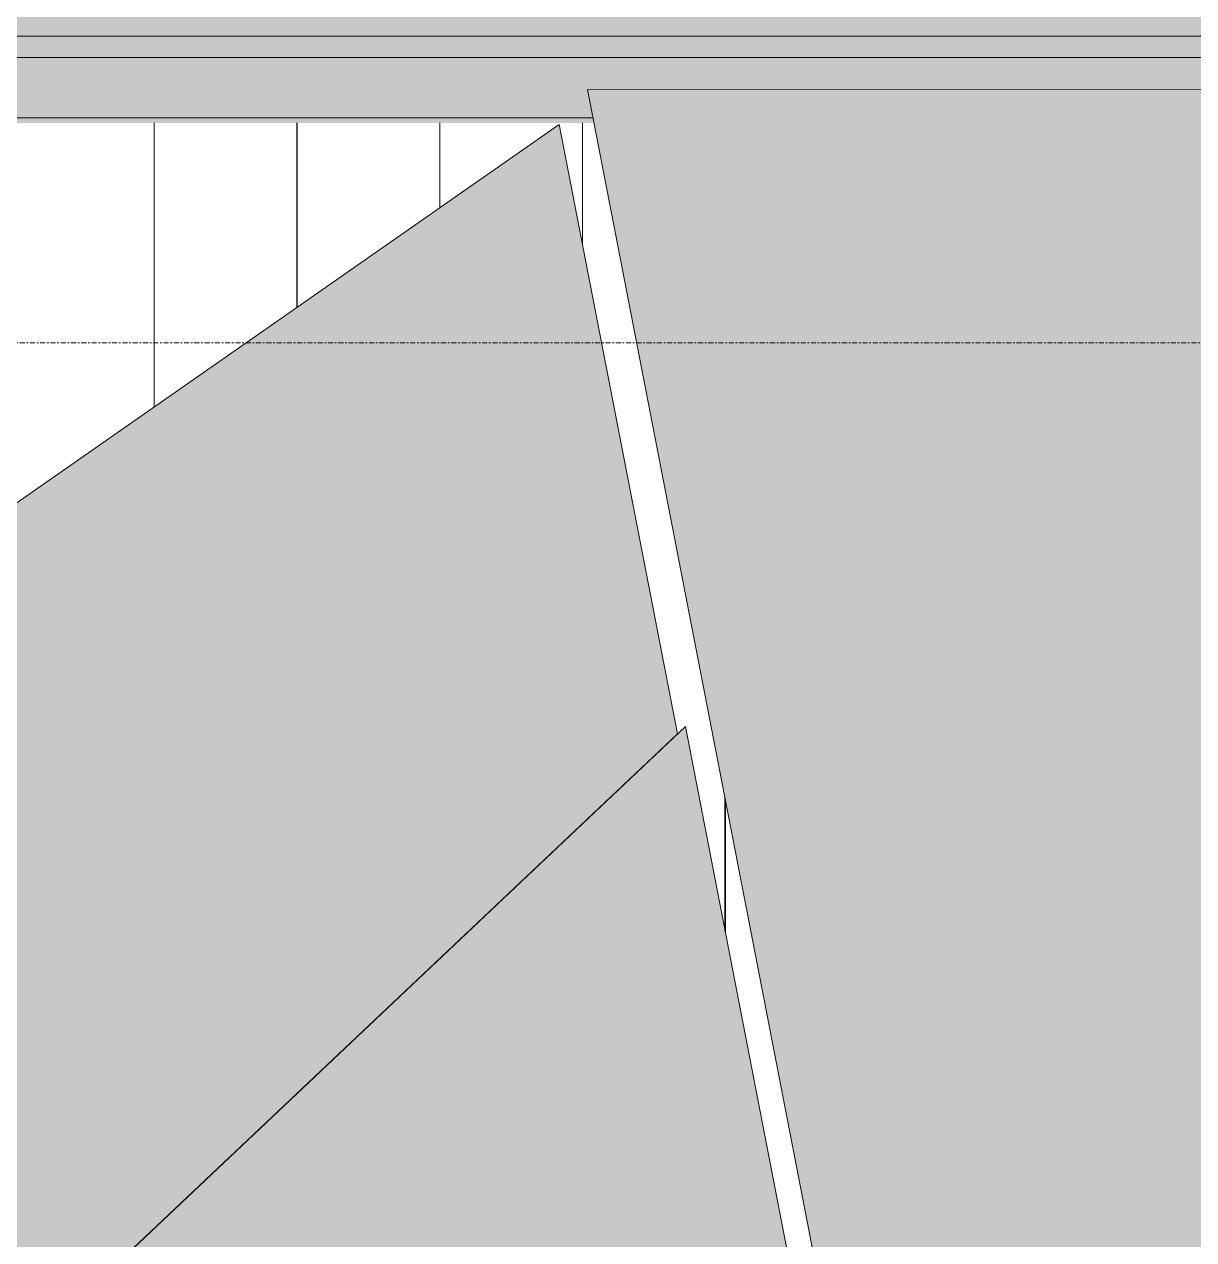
# Model space of a CAD drawing. Header units: millimetres. Extents: x 902415 to 1199587, y -3757 to 35605.
# Drawn here: x 947962 to 950692, y 13107 to 15944 of the extents above; entities that cross this region are included whole.
import ezdxf

# ---------------------------------------------------------------- set-up
doc = ezdxf.new("R2010")
doc.units = ezdxf.units.MM
doc.linetypes.add('AEC_Center', pattern=[24, 12, -4, 4, -4])
for name, color, linetype, lineweight in [('A-FLOR-LEVL', 51, 'Continuous', 5), ('A-GENM', 13, 'Continuous', 5), ('A-ROOF', 132, 'Continuous', 5), ('A-ROOF-OTLN', 132, 'Continuous', 5), ('A-WALL', 113, 'Continuous', 5), ('A-WALL-PATT', 111, 'Continuous', 5)]:
    doc.layers.add(name, color=color, linetype=linetype, lineweight=lineweight)

# ---------------------------------------------------------------- blocks, each defined once
blk = doc.blocks.new('Generic Models 21 - Generic Models 13-2246435-North - Grids A')
at = {"layer": 'A-GENM'}
h = blk.add_hatch(color=256, dxfattribs=at)
h.paths.add_polyline_path([(937570.2, 7600), (942406.7, 7600), (949487, 14287.4), (949210.9, 15709.5), (938853.9, 8494.3), (938853, 7742.8), (938850.5, 7724.1), (938838.2, 7697), (938824.6, 7679.3), (938803.9, 7663.4), (938779.8, 7653.4), (938753.9, 7650), (937753.9, 7650), (937728, 7653.4), (937703.9, 7663.4), (937683.2, 7678.7), (937578.2, 7605.6)])
h.paths.add_polyline_path([(956414.3, 7610), (956388.2, 7650), (955413.9, 7650), (955388, 7653.4), (955363.9, 7663.4), (955343.2, 7679.3), (955327.3, 7700), (955317.3, 7724.1), (955313.9, 7750), (955313.9, 8750), (955317.3, 8775.9), (955327.3, 8800), (955343.2, 8820.7), (955363.9, 8836.6), (955388, 8846.6), (955413.9, 8850), (955605.6, 8850), (951078.9, 15790.9), (949276.9, 15790.1), (950864.8, 7611.2), (956373.9, 7610)])
h = blk.add_hatch(color=256, dxfattribs=at)
h.paths.add_polyline_path([(943298.2, 7600), (945328.2, 7601.9), (949777.6, 12902.1), (949505.3, 14304.6), (942406.7, 7600), (943278.6, 7600)])
h.paths.add_polyline_path([(959565.8, 7609.3), (952202.5, 15790.7), (951079.4, 15790.1), (955605.6, 8850), (956413.9, 8850), (956439.8, 8846.6), (956463.9, 8836.6), (956484.6, 8820.7), (956500.5, 8800), (956510.5, 8775.9), (956513.9, 8750), (956513.9, 7750), (956510.5, 7724.1), (956500.5, 7700), (956484.6, 7679.3), (956463.9, 7663.4), (956439.8, 7653.4), (956413.9, 7650), (956388.2, 7650), (956414.3, 7610), (959334.4, 7609.3)])
for p, q in [((951078.9, 15790.9), (949276.7, 15791.3)), ((949276.7, 15791.3), (950864.8, 7611.2)), ((949210.9, 15709.5), (938853.9, 8494.3)), ((949487, 14287.4), (949210.9, 15709.5)), ((949505.3, 14304.6), (942406.7, 7600)), ((949777.6, 12902.1), (949505.3, 14304.6)), ((942406.7, 7600), (949487, 14287.4))]:
    blk.add_line(p, q, dxfattribs=at)

msp = doc.modelspace()

# ---------------------------------------------------------------- hatches: boundary and pattern name
at = {"layer": 'A-ROOF'}
h = msp.add_hatch(color=256, dxfattribs=at)
h.paths.add_polyline_path([(913009.6, 15559.6), (913051.1, 15559.6), (913051.1, 15710.8), (912951.4, 15710.8), (912951.4, 15559.6)])
h.paths.add_polyline_path([(1024556.8, 15790.1), (1024625.3, 15790.1), (1024625.3, 15971.2), (912951.4, 15971.2), (912951.4, 15916.2), (913251.1, 15916.2), (913251.1, 15926.8), (913356.3, 15927.6), (913356.3, 15916.2), (1024553.5, 15916.2), (1024553.5, 15807.5), (1024556.8, 15807.5)])
at = {"layer": 'A-ROOF-OTLN'}
h = msp.add_hatch(color=256, dxfattribs=at)
h.paths.add_polyline_path([(1023557.5, 15866.2), (1024553.5, 15866.2), (1024553.5, 15916.2), (913356.3, 15916.2), (913356.3, 15866.2), (1023294.3, 15866.2)])
h.paths.add_polyline_path([(913251.1, 15866.2), (913251.1, 15916.2), (912951.4, 15916.2), (912951.4, 15866.2), (913009.6, 15866.2)])
h = msp.add_hatch(color=256, dxfattribs=at)
h.paths.add_polyline_path([(994420.8, 15790), (994308.3, 15725.1), (994458.2, 15725.1), (994454.2, 15732.1)])
h.paths.add_polyline_path([(962492.9, 15725.1), (989773.7, 15725.1), (990085.8, 15790.1), (995279.8, 15790.1), (995310.4, 15725.1), (995969.8, 15725.1), (995943.4, 15793), (997034.7, 15795.1), (997052.6, 15725.1), (1024553.5, 15725.1), (1024553.5, 15866.2), (912951.4, 15866.2), (912951.4, 15725.1), (949289.5, 15725.1), (949276.7, 15791.3), (956564, 15789.7), (956682.8, 15725.1), (962229.7, 15725.1)])
h = msp.add_hatch(color=256, dxfattribs=at)
h.paths.add_polyline_path([(913051.1, 15710.8), (913051.1, 15713.5), (949291.8, 15713.5), (949289.5, 15725.1), (912951.4, 15725.1), (912951.4, 15710.8), (913009.6, 15710.8)])
h.paths.add_polyline_path([(956704, 15713.5), (989718.2, 15713.5), (989773.7, 15725.1), (956682.8, 15725.1), (956702.3, 15714.4)])
h.paths.add_polyline_path([(1013597.8, 15713.5), (1024553.5, 15713.5), (1024553.5, 15725.1), (997052.6, 15725.1), (997055.5, 15713.5), (1012702, 15713.5)])
h.paths.add_polyline_path([(995943.4, 15713.5), (995974.3, 15713.5), (995969.8, 15725.1), (995310.4, 15725.1), (995315.9, 15713.5), (995597.8, 15713.5)])
h.paths.add_polyline_path([(994464.8, 15713.5), (994458.2, 15725.1), (994308.3, 15725.1), (994288.3, 15713.5), (994420.8, 15713.5)])
at = {"layer": 'A-WALL-PATT'}
h = msp.add_hatch(dxfattribs=at)
h.set_pattern_fill('FP_44', color=256, style=0, pattern_type=2)
h.set_pattern_definition([(90, (948597.8, 7600), (-333, 2e-14), [])])
h.paths.add_polyline_path([(947597.8, 14585.8), (948597.8, 15282.4), (948597.8, 15713.5), (947597.8, 15713.5), (947597.8, 14628)])
h = msp.add_hatch(dxfattribs=at)
h.set_pattern_fill('FP_45', color=256, style=0, pattern_type=2)
h.set_pattern_definition([(90, (949597.8, 7600), (-333, 2e-14), [])])
h.paths.add_polyline_path([(948776.9, 7600), (949597.8, 7600), (949597.8, 8794.4), (948798.2, 7631)])
h.paths.add_polyline_path([(949597.8, 13828.2), (949595.7, 14148.2), (949291.8, 15713.5), (948597.8, 15713.5), (948597.8, 15282.4), (949210.9, 15709.5), (949487, 14287.4), (949505.3, 14304.6), (949595.7, 13839.1)])
h = msp.add_hatch(dxfattribs=at)
h.set_pattern_fill('FP_46', color=256, style=0, pattern_type=2)
h.set_pattern_definition([(90, (950597.8, 7600), (-333, 2e-14), [])])
h.paths.add_polyline_path([(950338.2, 7600), (950597.8, 7600), (950597.8, 8986.6), (949597.8, 14137.3), (949597.8, 13828.2), (950359.8, 9903.2), (949597.8, 8794.4), (949597.8, 7600), (950278.2, 7600)])

# ---------------------------------------------------------------- linework, layer by layer
at = {"layer": 'A-FLOR-LEVL', "linetype": 'AEC_Center'}
msp.add_line((903214.7, 15200), (1037708.1, 15200), dxfattribs=at)
at = {"layer": 'A-ROOF-OTLN'}
for p, q in [((1024553.5, 15916.2), (913356.3, 15916.2)), ((1024553.5, 15866.2), (912951.4, 15866.2)), ((912951.4, 15725.1), (949289.5, 15725.1))]:
    msp.add_line(p, q, dxfattribs=at)
at = {"layer": 'A-WALL'}
for p, q in [((948597.8, 15282.4), (948597.8, 15713.5)), ((949597.8, 13828.2), (949597.8, 14137.3))]:
    msp.add_line(p, q, dxfattribs=at)

# ---------------------------------------------------------------- block references
at = {"layer": 'A-GENM'}
msp.add_blockref('Generic Models 21 - Generic Models 13-2246435-North - Grids A', (0, 0), dxfattribs=at)

doc.saveas('drawing.dxf')
